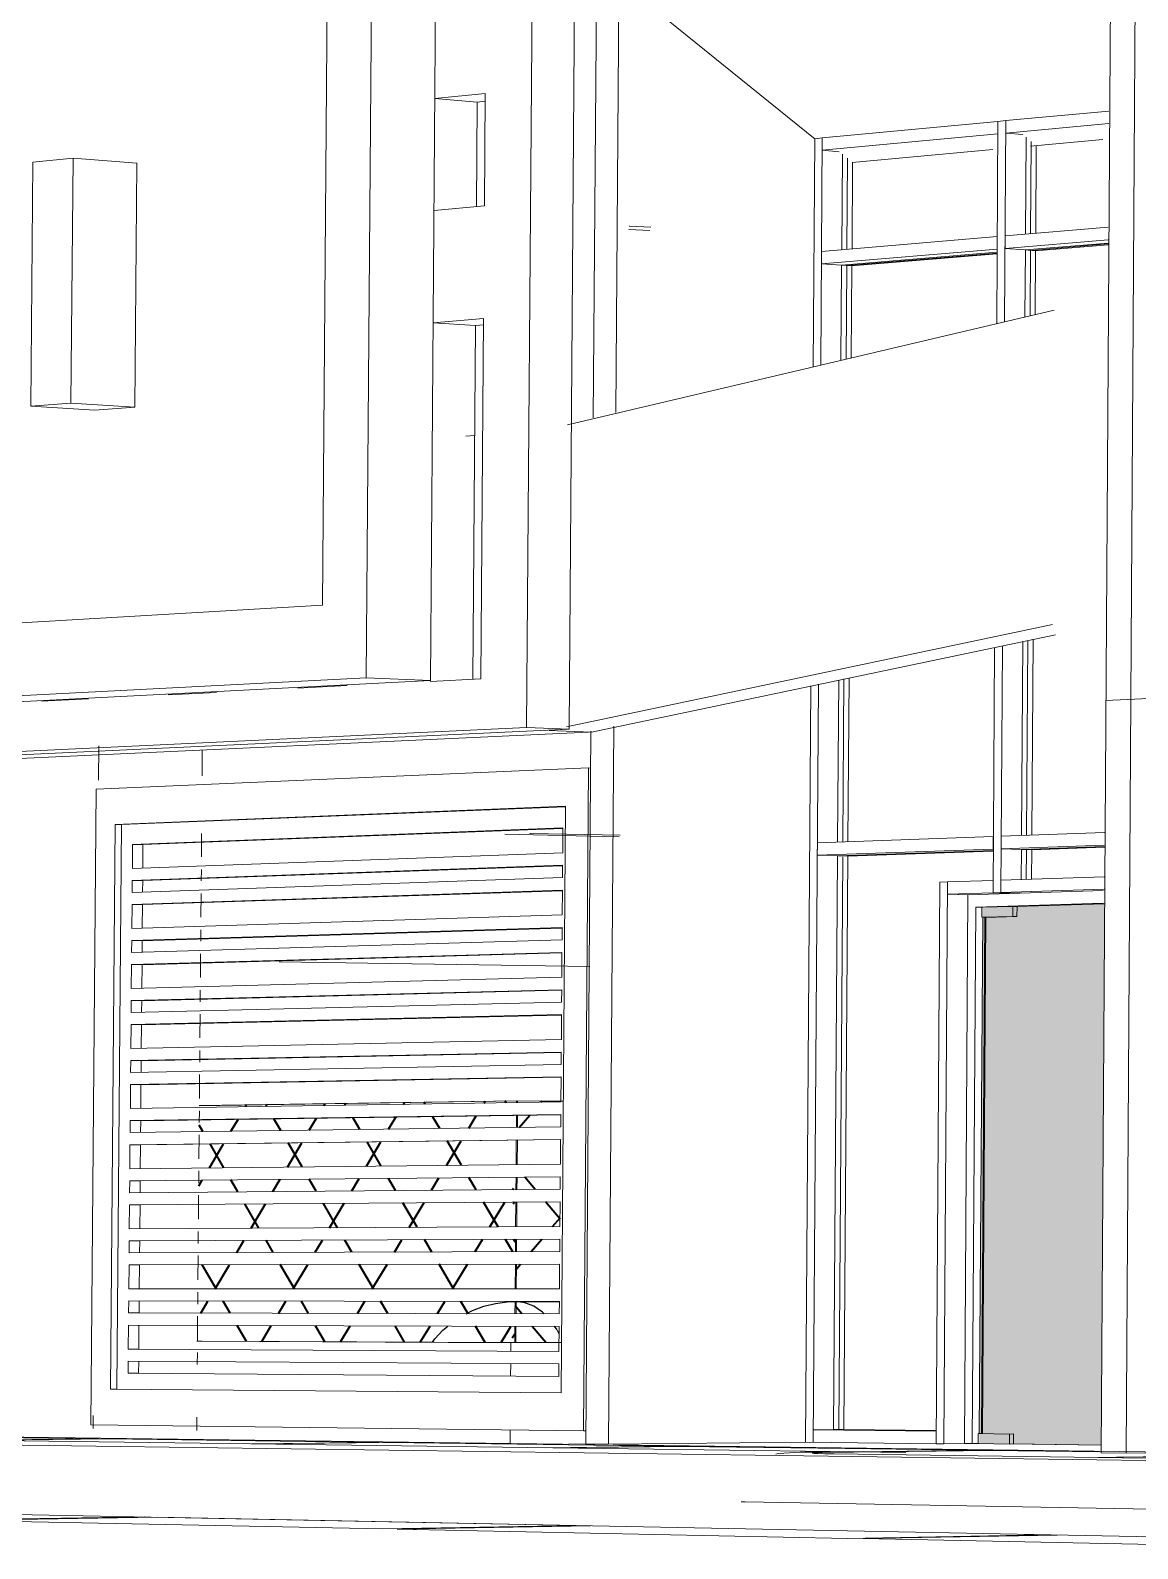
# Model space of a CAD drawing. Header units: metres. Extents: x -144 to 1000, y -717 to 29.
# Drawn here: x 9.57 to 10.732, y -564.398 to -562.805 of the extents above; entities that cross this region are included whole.
import ezdxf

# ---------------------------------------------------------------- set-up
doc = ezdxf.new("R2010")
doc.units = ezdxf.units.M
for name, color, linetype, lineweight in [('A-DOOR', 1, 'Continuous', 9), ('A-DOOR-FRAM', 1, 'Continuous', 9), ('A-DOOR-GLAZ', 1, 'Continuous', 9), ('A-FLOR', 2, 'Continuous', 9), ('A-GENM', 1, 'Continuous', 9), ('A-GLAZ-CURT', 1, 'Continuous', 9), ('A-GLAZ-CWMG', 1, 'Continuous', 9), ('A-WALL', 4, 'Continuous', 9), ('L-SITE', 7, 'Continuous', 9), ('S-COLS', 7, 'Continuous', 9)]:
    doc.layers.add(name, color=color, linetype=linetype, lineweight=lineweight)
doc.layers.add('A-WALL-PATT', color=7, linetype='Continuous', lineweight=35, true_color=0x9c9c9c)

msp = doc.modelspace()

# ---------------------------------------------------------------- hatches: boundary and pattern name
at = {"layer": 'A-DOOR-GLAZ', "true_color": 0xf4f4f4, "transparency": 33554496}
msp.add_hatch(color=7, dxfattribs=at).paths.add_polyline_path([(10.6941, -564.2898), (10.6977, -563.7215), (10.5697, -563.7254), (10.5661, -564.2881), (10.694, -564.2898)])

# ---------------------------------------------------------------- linework, layer by layer
at = {"layer": 'A-DOOR', "lineweight": 9}
for p, q in [((10.6014, -563.7244), (10.5686, -563.7254)), ((10.5686, -563.7254), (10.5686, -563.7358)), ((10.6013, -563.7349), (10.6014, -563.7244)), ((10.5686, -563.7358), (10.6013, -563.7349)), ((10.5978, -564.2781), (10.565, -564.2777)), ((10.565, -564.2777), (10.565, -564.2882)), ((10.5977, -564.2886), (10.5978, -564.2781)), ((10.565, -564.2882), (10.5977, -564.2886))]:
    msp.add_line(p, q, dxfattribs=at)
at = {"layer": 'A-DOOR', "color": 250, "lineweight": 9, "true_color": 0x3d3d3d}
for p, q in [((10.6057, -563.7245), (10.6025, -563.7244)), ((10.6057, -563.7245), (10.6056, -563.735)), ((10.5697, -563.7359), (10.5729, -563.736)), ((10.6056, -563.735), (10.5729, -563.736)), ((10.6013, -563.7349), (10.6056, -563.735)), ((10.5661, -564.2777), (10.5693, -564.2776)), ((10.5978, -564.2781), (10.6021, -564.278)), ((10.6021, -564.278), (10.602, -564.2885)), ((10.602, -564.2885), (10.5988, -564.2886))]:
    msp.add_line(p, q, dxfattribs=at)
at = {"layer": 'A-DOOR-FRAM'}
for p, q in [((10.696, -563.7079), (10.5542, -563.7124)), ((10.5542, -563.7124), (10.5504, -564.2881)), ((10.5586, -564.2882), (10.5623, -563.7252)), ((10.5623, -563.7252), (10.6961, -563.7211)), ((10.5697, -563.7254), (10.5623, -563.7252)), ((10.5504, -564.2881), (10.5586, -564.2882)), ((10.5661, -564.2881), (10.5586, -564.2882))]:
    msp.add_line(p, q, dxfattribs=at)
at = {"layer": 'A-DOOR-FRAM', "color": 250, "true_color": 0x3d3d3d}
for p, q in [((10.6961, -563.7217), (10.605, -563.7245)), ((10.5729, -563.7357), (10.5693, -564.2777))]:
    msp.add_line(p, q, dxfattribs=at)
at = {"layer": 'A-DOOR-GLAZ'}
for p, q in [((10.6975, -563.7215), (10.6011, -563.7244)), ((10.5697, -563.7358), (10.5661, -564.2777)), ((10.5974, -564.2885), (10.6939, -564.2898))]:
    msp.add_line(p, q, dxfattribs=at)
at = {"layer": 'A-DOOR-GLAZ', "color": 250, "true_color": 0x3d3d3d}
for p, q in [((10.6044, -563.7245), (10.6975, -563.7216)), ((10.5683, -564.2777), (10.5719, -563.7357)), ((10.6939, -564.2897), (10.6007, -564.2885))]:
    msp.add_line(p, q, dxfattribs=at)
at = {"layer": 'A-FLOR', "lineweight": 9}
for p, q in [((10.3939, -562.9193), (10.1859, -562.7513)), ((10.1993, -563.0105), (10.2214, -563.0116)), ((10.1559, -563.5415), (8.5592, -563.6154)), ((10.0951, -563.6478), (10.1892, -563.6498)), ((10.1286, -564.2889), (8.4661, -564.2672)), ((8.1372, -564.2701), (14.1763, -564.353)), ((8.4686, -564.2706), (10.489, -564.2976)), ((9.3707, -564.2795), (9.642, -564.2831)), ((9.5094, -564.2845), (9.642, -564.2831)), ((9.6512, -564.2832), (9.5185, -564.2846)), ((9.6512, -564.2832), (9.9357, -564.2869)), ((9.9357, -564.2869), (9.8025, -564.2884)), ((9.8121, -564.2885), (9.9453, -564.2871)), ((9.9453, -564.2871), (10.244, -564.291)), ((10.161, -564.2885), (10.1083, -564.2891)), ((10.1083, -564.2891), (10.6906, -564.2967)), ((10.1103, -564.2925), (10.244, -564.291)), ((10.2541, -564.2911), (10.1205, -564.2927)), ((13.9055, -564.3381), (10.1816, -564.2896)), ((10.2541, -564.2911), (10.568, -564.2952)), ((10.3549, -564.2986), (10.3526, -564.2991)), ((10.367, -564.2977), (10.3549, -564.2986)), ((10.378, -564.2973), (10.367, -564.2977)), ((10.3953, -564.297), (10.378, -564.2973)), ((10.3908, -564.2982), (10.3915, -564.2983)), ((10.3909, -564.2982), (10.3926, -564.2984)), ((10.3942, -564.2978), (10.3911, -564.2981)), ((10.3926, -564.2984), (10.3971, -564.2986)), ((10.3954, -564.2978), (10.3931, -564.2979)), ((10.4007, -564.2976), (10.3942, -564.2978)), ((10.4195, -564.2966), (10.3953, -564.297)), ((10.3971, -564.2986), (10.4041, -564.2988)), ((10.4016, -564.2976), (10.3988, -564.2976)), ((10.4008, -564.2987), (10.4029, -564.2988)), ((10.4104, -564.2973), (10.4014, -564.2976)), ((10.4041, -564.2988), (10.4136, -564.299)), ((10.405, -564.2975), (10.5787, -564.2953)), ((10.423, -564.2971), (10.4104, -564.2973)), ((10.4136, -564.299), (11.3954, -564.3122)), ((10.4381, -564.2969), (10.423, -564.2971)), ((10.434, -564.2968), (10.4381, -564.2969)), ((10.568, -564.2952), (10.4381, -564.2968)), ((10.5787, -564.2953), (10.6922, -564.2968)), ((10.6817, -564.3026), (10.909, -564.2997)), ((10.693, -564.3027), (10.9202, -564.2998)), ((11.0549, -564.3922), (8.8987, -564.3495)), ((9.4878, -564.3684), (9.6895, -564.3651)), ((10.3162, -564.3493), (10.3203, -564.3493)), ((10.3203, -564.3493), (11.2538, -564.3657)), ((9.7035, -564.3654), (9.5018, -564.3687)), ((9.94, -564.3777), (9.5018, -564.3687)), ((9.7035, -564.3654), (10.1429, -564.3741)), ((10.1429, -564.3741), (9.94, -564.3777)), ((9.9551, -564.378), (10.158, -564.3744)), ((10.4278, -564.3876), (9.9551, -564.378)), ((10.4278, -564.3876), (10.6315, -564.3838)), ((10.6478, -564.3841), (10.4441, -564.3879)), ((10.9556, -564.3984), (10.4441, -564.3879))]:
    msp.add_line(p, q, dxfattribs=at)
at = {"layer": 'A-FLOR', "color": 250, "lineweight": 9, "true_color": 0x272727}
for p, q in [((10.5802, -562.9303), (10.4327, -562.9438)), ((10.6958, -562.9197), (10.6197, -562.9267))]:
    msp.add_line(p, q, dxfattribs=at)
at = {"layer": 'A-GENM', "lineweight": 9}
for p, q in [((9.5727, -562.9434), (9.5705, -563.1995)), ((9.6148, -562.9393), (9.5727, -562.9434)), ((9.6126, -563.1963), (9.6148, -562.9393)), ((9.6148, -562.9393), (9.6819, -562.9446)), ((9.6819, -562.9446), (9.6797, -563.2005)), ((9.5705, -563.1995), (9.6126, -563.1963)), ((9.6377, -563.2037), (9.5705, -563.1995)), ((9.6797, -563.2005), (9.6126, -563.1963)), ((9.6797, -563.2005), (9.6377, -563.2037))]:
    msp.add_line(p, q, dxfattribs=at)
at = {"layer": 'A-GLAZ-CURT', "lineweight": 9}
for p, q in [((10.6151, -562.9173), (10.6145, -563.019)), ((10.4224, -562.9351), (10.4217, -563.0353)), ((10.5846, -563.038), (10.4216, -563.0516)), ((10.6144, -563.0356), (10.6139, -563.1059)), ((10.7013, -563.0283), (10.6144, -563.0356)), ((10.4216, -563.0516), (10.4209, -563.1513)), ((10.6117, -563.4464), (10.6104, -563.65)), ((10.4186, -563.487), (10.4174, -563.657)), ((10.6973, -563.6616), (10.6103, -563.6647)), ((10.4173, -563.6715), (10.4132, -564.2734)), ((10.5805, -563.6657), (10.4173, -563.6715)), ((10.6103, -563.6647), (10.6101, -563.6961)), ((10.4132, -564.2734), (10.5207, -564.2747))]:
    msp.add_line(p, q, dxfattribs=at)
at = {"layer": 'A-GLAZ-CURT', "color": 250, "lineweight": 9, "true_color": 0x272727}
for p, q in [((10.6198, -563.0185), (10.6204, -562.9217)), ((10.427, -563.0348), (10.4277, -562.9394)), ((10.4269, -563.052), (10.5845, -563.0389)), ((10.6197, -563.036), (10.6144, -563.0356)), ((10.6193, -563.1046), (10.6197, -563.036)), ((10.6197, -563.036), (10.7013, -563.0292)), ((10.4269, -563.052), (10.4216, -563.0516)), ((10.4262, -563.1501), (10.4269, -563.052)), ((10.6157, -563.6498), (10.6171, -563.4453)), ((10.4228, -563.6569), (10.4239, -563.4858)), ((10.6156, -563.6648), (10.6973, -563.662)), ((10.4227, -563.6716), (10.4173, -563.6715)), ((10.4185, -564.2734), (10.4227, -563.6726)), ((10.4227, -563.6716), (10.5804, -563.6661)), ((10.6156, -563.6648), (10.6103, -563.6647)), ((10.6154, -563.6959), (10.6156, -563.6648)), ((10.4132, -564.2734), (10.4185, -564.2734)), ((10.5207, -564.2746), (10.4185, -564.2734))]:
    msp.add_line(p, q, dxfattribs=at)
at = {"layer": 'A-GLAZ-CWMG', "lineweight": 9}
for p, q in [((10.7022, -562.8898), (10.5939, -562.8999)), ((10.4011, -562.9309), (10.5857, -562.9138)), ((10.5857, -562.9007), (10.4012, -562.918)), ((10.5857, -562.9007), (10.5844, -563.1128)), ((10.5857, -562.9007), (10.5939, -562.8999)), ((10.5857, -562.9007), (10.5857, -562.9138)), ((10.5926, -563.1109), (10.5939, -562.8999)), ((10.5939, -562.913), (10.7021, -562.903)), ((10.6119, -562.9146), (10.5939, -562.913)), ((10.3933, -562.9188), (10.3916, -563.1582)), ((10.3933, -562.9188), (10.4012, -562.918)), ((10.3996, -563.1564), (10.4012, -562.918)), ((10.4011, -562.9309), (10.4012, -562.918)), ((10.4191, -562.9325), (10.4011, -562.9309)), ((10.585, -563.0215), (10.4004, -563.0371)), ((10.585, -563.0215), (10.5849, -563.0346)), ((10.5931, -563.0339), (10.5932, -563.0208)), ((10.5931, -563.0339), (10.7013, -563.0248)), ((10.7014, -563.0116), (10.5932, -563.0208)), ((10.4003, -563.05), (10.5849, -563.0346)), ((10.6144, -563.0356), (10.5931, -563.0339)), ((10.4216, -563.0516), (10.4003, -563.05)), ((10.5821, -563.4526), (10.5805, -563.7102)), ((10.5887, -563.71), (10.5904, -563.4509)), ((10.3893, -563.4931), (10.3838, -564.2866)), ((10.3917, -564.2867), (10.3972, -563.4914)), ((10.6974, -563.6469), (10.5891, -563.6508)), ((10.396, -563.6708), (10.3961, -563.6578)), ((10.5808, -563.6511), (10.3961, -563.6578)), ((10.5808, -563.6511), (10.5808, -563.6642)), ((10.589, -563.664), (10.5891, -563.6508)), ((10.589, -563.664), (10.6973, -563.6601)), ((10.6103, -563.6647), (10.589, -563.664)), ((10.396, -563.6708), (10.5808, -563.6642)), ((10.4173, -563.6715), (10.396, -563.6708)), ((10.6971, -563.6933), (10.5888, -563.6968)), ((10.5247, -563.6989), (10.5208, -564.2883)), ((10.5247, -563.6989), (10.5328, -563.6987)), ((10.5289, -564.2884), (10.5328, -563.6987)), ((10.5805, -563.6971), (10.5328, -563.6987)), ((10.5328, -563.7117), (10.5328, -563.6987)), ((10.5328, -563.7117), (10.5805, -563.7102)), ((10.5541, -563.7124), (10.5328, -563.7117)), ((10.5887, -563.71), (10.5805, -563.7102)), ((10.5807, -563.7102), (10.6019, -563.7109)), ((10.5887, -563.71), (10.5888, -563.6968)), ((10.5887, -563.71), (10.697, -563.7065)), ((10.6101, -563.7106), (10.5887, -563.71)), ((10.3917, -564.2867), (10.3918, -564.2737)), ((10.3918, -564.2737), (10.4132, -564.2734)), ((10.5209, -564.2752), (10.3918, -564.2737)), ((10.5209, -564.2752), (10.5208, -564.2883)), ((10.5208, -564.2883), (10.3838, -564.2866)), ((10.5289, -564.2884), (10.5208, -564.2883)), ((10.5504, -564.2881), (10.5289, -564.2884))]:
    msp.add_line(p, q, dxfattribs=at)
at = {"layer": 'A-GLAZ-CWMG', "color": 250, "lineweight": 9, "true_color": 0x272727}
for p, q in [((10.6259, -562.9261), (10.6253, -563.0181)), ((10.4325, -563.0344), (10.4331, -562.9438)), ((10.4323, -563.0524), (10.5845, -563.0398)), ((10.6251, -563.0364), (10.6144, -563.0356)), ((10.6251, -563.0364), (10.6247, -563.1033)), ((10.6251, -563.0364), (10.7013, -563.0301)), ((10.4323, -563.0524), (10.4216, -563.0516)), ((10.4317, -563.1488), (10.4323, -563.0524)), ((10.6225, -563.4441), (10.6212, -563.6496)), ((10.4282, -563.6566), (10.4294, -563.4847)), ((10.6211, -563.665), (10.6974, -563.6623)), ((10.4281, -563.6718), (10.4173, -563.6715)), ((10.424, -564.2736), (10.4281, -563.6711)), ((10.4281, -563.6718), (10.5803, -563.6665)), ((10.6211, -563.665), (10.6103, -563.6647)), ((10.6211, -563.6643), (10.6209, -563.6958)), ((10.4132, -564.2734), (10.424, -564.2733)), ((10.5206, -564.2744), (10.424, -564.2733))]:
    msp.add_line(p, q, dxfattribs=at)
at = {"layer": 'A-WALL', "lineweight": 9}
for p, q in [((9.9899, -563.4883), (10.0014, -561.9963)), ((10.694, -564.298), (10.705, -562.5544)), ((10.7312, -562.5516), (10.7203, -564.2983)), ((10.0909, -563.5368), (10.0978, -562.6269)), ((9.9226, -563.4846), (9.9293, -562.6321)), ((9.8821, -562.7161), (9.8765, -563.4084)), ((10.1416, -562.7154), (10.1355, -563.5386)), ((10.188, -562.7528), (10.1847, -563.206)), ((10.1609, -563.2116), (10.1642, -562.7567)), ((9.9946, -562.8766), (10.0475, -562.8713)), ((9.9946, -562.8766), (10.039, -562.8804)), ((10.039, -562.8804), (10.0382, -562.9902)), ((10.0474, -562.8796), (10.039, -562.8804)), ((10.0475, -562.8713), (10.0466, -562.9894)), ((10.0466, -562.9894), (9.9937, -562.9942)), ((10.1984, -563.0105), (10.1993, -563.0105)), ((10.2203, -563.0152), (10.1982, -563.0142)), ((10.6447, -563.0987), (10.1339, -563.2191)), ((9.9928, -563.1119), (10.0457, -563.1076)), ((9.9928, -563.1119), (10.0373, -563.115)), ((10.0373, -563.115), (10.0344, -563.486)), ((10.0456, -563.1143), (10.0373, -563.115)), ((10.0457, -563.1076), (10.0428, -563.4856)), ((10.0361, -563.2304), (10.0271, -563.2311)), ((10.699, -563.5083), (13.8843, -563.359)), ((9.8765, -563.4084), (8.511, -563.4877)), ((10.1328, -563.536), (10.643, -563.4285)), ((10.6459, -563.4394), (10.1589, -563.5416)), ((8.4736, -563.5595), (9.9226, -563.4846)), ((9.9899, -563.4875), (8.539, -563.5618)), ((9.9226, -563.4846), (9.9899, -563.4875)), ((10.0428, -563.4856), (9.9899, -563.4883)), ((9.7654, -563.4998), (9.7147, -563.5024)), ((9.9025, -563.4928), (9.8507, -563.4954)), ((9.6312, -563.5067), (9.5816, -563.5092)), ((10.1823, -563.5354), (10.1767, -564.2889)), ((8.4258, -563.6149), (10.0909, -563.5368)), ((10.1355, -563.5386), (8.4572, -563.6168)), ((10.1355, -563.5386), (10.0909, -563.5368)), ((10.1145, -563.5398), (10.1146, -563.5398)), ((10.1589, -563.5416), (10.1146, -563.5398)), ((10.1529, -564.2886), (10.1584, -563.5404)), ((10.1557, -563.5791), (9.6391, -563.6015)), ((10.1505, -564.2747), (10.1557, -563.5791)), ((10.1557, -563.5791), (10.1582, -563.5792)), ((9.6391, -563.6015), (9.6334, -564.2685)), ((9.6592, -563.6384), (10.1317, -563.6194)), ((10.1315, -563.6199), (9.6658, -563.6386)), ((10.1317, -563.6194), (10.1271, -564.235)), ((9.6542, -564.2309), (9.6592, -563.6384)), ((9.6592, -563.6384), (9.6658, -563.6386)), ((9.6658, -563.6386), (9.6608, -564.2308)), ((9.6773, -563.6593), (10.129, -563.642)), ((10.1286, -563.6428), (9.6882, -563.6596)), ((10.0942, -563.6478), (10.0951, -563.6478)), ((10.129, -563.642), (10.1288, -563.6681)), ((9.6771, -563.6845), (9.6773, -563.6593)), ((9.6882, -563.6596), (9.6773, -563.6593)), ((9.6882, -563.6596), (9.688, -563.6841)), ((10.1881, -563.6513), (10.0682, -563.6488)), ((10.1288, -563.6681), (9.6771, -563.6845)), ((10.1286, -563.6942), (9.6769, -563.7097)), ((9.677, -563.6971), (10.1287, -563.6812)), ((10.1283, -563.6819), (9.6879, -563.6974)), ((10.1287, -563.6812), (10.1286, -563.6942)), ((9.6768, -563.7223), (10.1285, -563.7073)), ((9.6769, -563.7097), (9.677, -563.6971)), ((9.6879, -563.6974), (9.677, -563.6971)), ((10.1281, -563.708), (9.6877, -563.7226)), ((9.6879, -563.6974), (9.6878, -563.7093)), ((10.1285, -563.7073), (10.1283, -563.7334)), ((9.6765, -563.7475), (9.6768, -563.7223)), ((9.6877, -563.7226), (9.6768, -563.7223)), ((9.6877, -563.7226), (9.6875, -563.7472)), ((10.1283, -563.7334), (9.6765, -563.7475)), ((10.1281, -563.7596), (9.6763, -563.7727)), ((9.6764, -563.7601), (10.1282, -563.7465)), ((10.1278, -563.7472), (9.6874, -563.7604)), ((10.1282, -563.7465), (10.1281, -563.7596)), ((9.6762, -563.7853), (10.128, -563.7727)), ((9.6763, -563.7727), (9.6764, -563.7601)), ((9.6874, -563.7604), (9.6764, -563.7601)), ((10.1276, -563.7733), (9.6872, -563.7856)), ((9.6874, -563.7604), (9.6873, -563.7724)), ((10.128, -563.7727), (10.1278, -563.7988)), ((9.676, -563.8105), (9.6762, -563.7853)), ((9.6872, -563.7856), (9.6762, -563.7853)), ((9.6872, -563.7856), (9.687, -563.8102)), ((10.1572, -563.7874), (9.8311, -563.7825)), ((10.1278, -563.7988), (9.676, -563.8105)), ((9.6758, -563.8357), (9.6759, -563.8231)), ((9.6759, -563.8231), (10.1278, -563.8119)), ((9.6869, -563.8234), (9.6759, -563.8231)), ((9.6869, -563.8234), (9.6868, -563.8355)), ((10.1273, -563.8124), (9.6869, -563.8234)), ((10.1278, -563.8119), (10.1277, -563.825)), ((9.6757, -563.8483), (10.1276, -563.838)), ((10.1277, -563.825), (9.6758, -563.8357)), ((10.1272, -563.8385), (9.6867, -563.8486)), ((10.1276, -563.838), (10.1274, -563.8642)), ((9.6755, -563.8736), (9.6757, -563.8483)), ((9.6867, -563.8486), (9.6757, -563.8483)), ((9.6867, -563.8486), (9.6864, -563.8733)), ((10.1274, -563.8642), (9.6755, -563.8736)), ((9.6753, -563.8988), (9.6754, -563.8862)), ((9.6754, -563.8862), (10.1273, -563.8773)), ((9.6863, -563.8864), (9.6754, -563.8862)), ((9.6863, -563.8864), (9.6862, -563.8986)), ((10.1269, -563.8777), (9.6863, -563.8864)), ((10.1273, -563.8773), (10.1272, -563.8904)), ((10.1272, -563.8904), (9.6753, -563.8988)), ((9.675, -563.9366), (9.6752, -563.9114)), ((9.6752, -563.9114), (10.1271, -563.9034)), ((9.6861, -563.9116), (9.6752, -563.9114)), ((9.6861, -563.9116), (9.6859, -563.9365)), ((10.1267, -563.9038), (9.6861, -563.9116)), ((10.1271, -563.9034), (10.1269, -563.9296)), ((10.1269, -563.9296), (9.675, -563.9366)), ((10.0804, -563.9283), (9.7471, -563.9335)), ((10.0804, -563.9283), (10.0804, -563.9303)), ((10.1295, -563.9289), (10.0804, -563.9283)), ((9.6747, -563.9618), (9.6748, -563.9492)), ((9.6748, -563.9492), (10.1268, -563.9427)), ((9.6858, -563.9494), (9.6748, -563.9492)), ((9.6858, -563.9494), (9.6857, -563.9617)), ((10.1264, -563.943), (9.6858, -563.9494)), ((10.0803, -563.9437), (10.0802, -563.9564)), ((10.1268, -563.9427), (10.1267, -563.9558)), ((10.1267, -563.9558), (9.6747, -563.9618)), ((9.6744, -563.9997), (9.6746, -563.9745)), ((9.6746, -563.9745), (10.1266, -563.9689)), ((9.6856, -563.9746), (9.6746, -563.9745)), ((9.6856, -563.9746), (9.6854, -563.9996)), ((10.1262, -563.9691), (9.6856, -563.9746)), ((10.0801, -563.9697), (10.0799, -563.9955)), ((10.1266, -563.9689), (10.1264, -563.995)), ((10.1264, -563.995), (9.6744, -563.9997)), ((9.6742, -564.0249), (9.6743, -564.0123)), ((9.6743, -564.0123), (10.1263, -564.0081)), ((9.6853, -564.0124), (9.6743, -564.0123)), ((9.6853, -564.0124), (9.6852, -564.0248)), ((10.0798, -564.0085), (10.0797, -564.0216)), ((10.1263, -564.0081), (10.1262, -564.0212)), ((10.1262, -564.0212), (9.6742, -564.0249)), ((9.6739, -564.0628), (9.6741, -564.0375)), ((9.6741, -564.0375), (10.1261, -564.0343)), ((9.6851, -564.0376), (9.6741, -564.0375)), ((9.6851, -564.0376), (9.6849, -564.0627)), ((10.0796, -564.0346), (10.0794, -564.0607)), ((10.1261, -564.0343), (10.1259, -564.0605)), ((10.1259, -564.0605), (9.6739, -564.0628)), ((9.6737, -564.088), (9.6738, -564.0754)), ((9.6738, -564.0754), (10.1258, -564.0736)), ((9.6848, -564.0754), (9.6738, -564.0754)), ((9.6848, -564.0754), (9.6846, -564.088)), ((10.0793, -564.0737), (10.0792, -564.0868)), ((10.1258, -564.0736), (10.1257, -564.0867)), ((10.1257, -564.0867), (9.6737, -564.088)), ((9.6734, -564.1259), (9.6736, -564.1006)), ((9.6736, -564.1006), (10.1256, -564.0997)), ((9.6845, -564.1007), (9.6736, -564.1006)), ((9.6845, -564.1007), (9.6843, -564.1259)), ((10.0791, -564.0998), (10.0789, -564.1259)), ((10.1256, -564.0997), (10.1254, -564.1259)), ((10.1254, -564.1259), (9.6734, -564.1259)), ((9.6731, -564.1511), (9.6733, -564.1385)), ((9.6733, -564.1385), (10.1253, -564.139)), ((9.6842, -564.1385), (9.6841, -564.1511)), ((10.0788, -564.139), (10.0787, -564.152)), ((10.1253, -564.139), (10.1252, -564.1521)), ((10.1252, -564.1521), (9.6731, -564.1511)), ((9.6731, -564.1511), (9.6841, -564.1511)), ((9.6728, -564.189), (9.673, -564.1638)), ((9.673, -564.1638), (10.1251, -564.1652)), ((9.684, -564.1638), (9.6838, -564.189)), ((10.0786, -564.1651), (10.0785, -564.1822)), ((10.1251, -564.1652), (10.1249, -564.1914)), ((10.1249, -564.1914), (9.6728, -564.189)), ((9.6728, -564.189), (9.6838, -564.189)), ((10.0744, -564.1823), (9.7446, -564.1808)), ((10.0743, -564.1911), (10.0744, -564.1823)), ((10.0744, -564.1823), (10.1263, -564.1821)), ((10.0757, -564.1821), (10.0758, -564.1821)), ((10.0795, -564.182), (10.0826, -564.1821)), ((9.6726, -564.2143), (9.6727, -564.2016)), ((9.6727, -564.2016), (10.1248, -564.2045)), ((9.6837, -564.2017), (9.6836, -564.2142)), ((10.0741, -564.2172), (10.0742, -564.2042)), ((10.1248, -564.2045), (10.1247, -564.2176)), ((9.6726, -564.2143), (9.6836, -564.2142)), ((10.1247, -564.2176), (9.6726, -564.2143)), ((9.6608, -564.2308), (9.6542, -564.2309)), ((10.1271, -564.235), (9.6542, -564.2309)), ((9.6334, -564.2685), (10.1505, -564.2747)), ((10.0736, -564.2882), (10.0737, -564.2737)), ((10.1505, -564.2747), (10.1534, -564.2746)), ((10.1767, -564.2889), (10.1529, -564.2886)), ((10.1767, -564.2889), (10.3838, -564.2866)), ((10.7203, -564.2983), (10.694, -564.298)), ((10.7203, -564.2983), (10.7676, -564.2977))]:
    msp.add_line(p, q, dxfattribs=at)
at = {"layer": 'A-WALL', "color": 251, "lineweight": 9, "true_color": 0x5a5a5a}
for p, q in [((9.7472, -563.9336), (10.0804, -563.9284)), ((10.0815, -563.9284), (10.1294, -563.929)), ((10.0815, -563.9284), (10.0815, -563.9303)), ((10.0814, -563.9436), (10.0813, -563.9564)), ((10.0812, -563.9697), (10.081, -563.9955)), ((10.0809, -564.0085), (10.0808, -564.0215)), ((10.0807, -564.0346), (10.0805, -564.0607)), ((10.0804, -564.0737), (10.0803, -564.0868)), ((10.0802, -564.0998), (10.08, -564.1259)), ((10.0799, -564.139), (10.0798, -564.152)), ((10.0797, -564.1651), (10.0796, -564.1818)), ((9.7503, -564.1805), (9.7454, -564.1806)), ((9.7503, -564.1805), (10.0755, -564.182))]:
    msp.add_line(p, q, dxfattribs=at)
at = {"layer": 'A-WALL', "color": 252, "lineweight": 9, "true_color": 0x949494}
for p, q in [((10.0756, -564.1821), (9.7452, -564.1806)), ((10.0756, -564.182), (10.0784, -564.182)), ((10.1275, -564.1819), (10.0796, -564.1821)), ((10.0826, -564.1821), (10.1273, -564.1819))]:
    msp.add_line(p, q, dxfattribs=at)
at = {"layer": 'A-WALL', "color": 9, "lineweight": 9, "true_color": 0xb9b9b9}
msp.add_line((10.0785, -564.1821), (10.0757, -564.1821), dxfattribs=at)
at = {"layer": 'A-WALL-PATT', "color": 250, "true_color": 0x383838}
for p, q in [((9.7957, -563.9347), (9.7969, -563.9327)), ((9.8181, -563.9344), (9.8169, -563.9324)), ((9.8781, -563.9335), (9.8793, -563.9314)), ((9.9007, -563.9331), (9.8995, -563.9311)), ((9.9615, -563.9322), (9.9627, -563.9301)), ((9.9844, -563.9318), (9.9832, -563.9298)), ((10.0461, -563.9309), (10.0473, -563.9288)), ((10.0693, -563.9305), (10.0681, -563.9285)), ((9.7806, -563.9604), (9.788, -563.9479)), ((9.8329, -563.9597), (9.8256, -563.9473)), ((9.8627, -563.9593), (9.8702, -563.9467)), ((9.9157, -563.9586), (9.9084, -563.9461)), ((9.9459, -563.9582), (9.9535, -563.9455)), ((9.9997, -563.9575), (9.9922, -563.9449)), ((10.0303, -563.9571), (10.038, -563.9443)), ((9.7512, -563.9608), (9.7473, -563.9541)), ((9.7579, -563.9988), (9.7729, -563.9735)), ((9.7732, -563.9987), (9.7586, -563.9737)), ((9.8398, -563.998), (9.8549, -563.9725)), ((9.8552, -563.9978), (9.8405, -563.9727)), ((9.9227, -563.9971), (9.938, -563.9715)), ((9.9383, -563.997), (9.9234, -563.9716)), ((10.0068, -563.9963), (10.0223, -563.9704)), ((10.0226, -563.9961), (10.0074, -563.9706)), ((9.7467, -564.0179), (9.7504, -564.0116)), ((9.7879, -564.024), (9.7805, -564.0113)), ((9.8245, -564.0237), (9.8321, -564.0108)), ((9.8701, -564.0233), (9.8626, -564.0106)), ((9.9073, -564.023), (9.915, -564.0101)), ((9.9534, -564.0226), (9.9459, -564.0098)), ((9.9911, -564.0223), (9.9989, -564.0093)), ((10.0379, -564.0219), (10.0302, -564.009)), ((10.0761, -564.0216), (10.077, -564.0201)), ((9.81, -564.0621), (9.7952, -564.0367)), ((9.8017, -564.0621), (9.8169, -564.0365)), ((9.8925, -564.0617), (9.8776, -564.0361)), ((9.8841, -564.0617), (9.8995, -564.0359)), ((9.9762, -564.0612), (9.961, -564.0355)), ((9.9677, -564.0613), (9.9833, -564.0353)), ((10.061, -564.0608), (10.0456, -564.0349)), ((10.0524, -564.0608), (10.0682, -564.0347)), ((9.7866, -564.0877), (9.7941, -564.0749)), ((9.8248, -564.0876), (9.8174, -564.0748)), ((9.8688, -564.0874), (9.8765, -564.0746)), ((9.9075, -564.0873), (9.9, -564.0745)), ((9.9521, -564.0872), (9.9599, -564.0742)), ((9.9914, -564.0871), (9.9838, -564.0741)), ((10.0368, -564.0865), (10.0445, -564.0739)), ((10.0764, -564.0868), (10.0687, -564.0738)), ((9.7651, -564.1259), (9.7505, -564.1005)), ((9.7639, -564.1259), (9.779, -564.1004)), ((9.8471, -564.1259), (9.8322, -564.1003)), ((9.8458, -564.1259), (9.8611, -564.1003)), ((9.9301, -564.1259), (9.9151, -564.1002)), ((9.9289, -564.1259), (9.9444, -564.1001)), ((10.0143, -564.1259), (9.999, -564.1)), ((10.013, -564.1259), (10.0287, -564.0999)), ((9.7488, -564.1513), (9.7563, -564.1386)), ((9.7798, -564.1514), (9.7725, -564.1386)), ((9.8305, -564.1515), (9.8382, -564.1387)), ((9.862, -564.1515), (9.8545, -564.1387)), ((9.9134, -564.1517), (9.9211, -564.1388)), ((9.9452, -564.1517), (9.9377, -564.1388)), ((9.9973, -564.1518), (10.0052, -564.1389)), ((10.0296, -564.1519), (10.022, -564.1389)), ((9.7968, -564.1809), (9.7872, -564.1641)), ((9.8129, -564.1809), (9.8229, -564.1642)), ((9.8792, -564.1812), (9.8694, -564.1644)), ((9.8956, -564.1813), (9.9057, -564.1645)), ((9.9627, -564.1816), (9.9528, -564.1647)), ((9.9793, -564.1817), (9.9895, -564.1648)), ((10.0474, -564.182), (10.0373, -564.1649)), ((10.0642, -564.1821), (10.0745, -564.1651))]:
    msp.add_line(p, q, dxfattribs=at)
at = {"layer": 'A-WALL-PATT', "color": 28, "true_color": 0x0c0c0c}
for p, q in [((10.106, -563.9299), (10.1071, -563.9286)), ((10.0832, -563.9564), (10.0943, -563.9435)), ((10.1, -564.0214), (10.0892, -564.0085)), ((10.126, -564.0526), (10.1108, -564.0344)), ((10.118, -564.0605), (10.126, -564.0512)), ((10.0956, -564.0867), (10.1068, -564.0736)), ((10.0791, -564.1061), (10.0844, -564.0998)), ((10.0859, -564.152), (10.0788, -564.1436)), ((10.1111, -564.182), (10.0969, -564.1651))]:
    msp.add_line(p, q, dxfattribs=at)
at = {"layer": 'A-WALL-PATT', "color": 250, "true_color": 0x363636}
for p, q in [((10.0769, -564.0366), (10.0781, -564.0346)), ((10.0793, -564.0769), (10.0775, -564.0738)), ((10.0758, -564.1773), (10.0786, -564.1728))]:
    msp.add_line(p, q, dxfattribs=at)
at = {"layer": 'L-SITE', "color": 251, "lineweight": 25, "true_color": 0x5a5a5a}
for p, q in [((10.0459, -564.1441), (10.0581, -564.141)), ((10.0581, -564.141), (10.0705, -564.1393)), ((10.0705, -564.1393), (10.0757, -564.1391)), ((10.0799, -564.139), (10.1253, -564.1389)), ((10.0891, -564.1403), (10.0799, -564.139)), ((10.0891, -564.1403), (10.0799, -564.139)), ((10.0986, -564.1441), (10.0891, -564.1403)), ((10.0276, -564.1519), (10.0341, -564.1486)), ((10.0341, -564.1486), (10.0459, -564.1441)), ((10.1076, -564.1504), (10.0986, -564.1441)), ((10.1093, -564.1519), (10.1076, -564.1504)), ((10.1093, -564.1519), (10.1076, -564.1504)), ((9.9946, -564.1783), (10.0031, -564.1692)), ((10.0031, -564.1692), (10.0083, -564.1648)), ((10.1229, -564.1689), (10.1203, -564.1648)), ((10.1229, -564.1689), (10.1203, -564.1648)), ((10.1252, -564.1728), (10.1233, -564.1695)), ((10.1252, -564.1728), (10.1233, -564.1695)), ((9.9921, -564.1818), (9.9946, -564.1783))]:
    msp.add_line(p, q, dxfattribs=at)
at = {"layer": 'L-SITE', "color": 252, "lineweight": 25, "true_color": 0x949494}
for p, q in [((10.0761, -564.1391), (10.0788, -564.139)), ((10.0793, -564.139), (10.0793, -564.139)), ((10.0793, -564.139), (10.0793, -564.139))]:
    msp.add_line(p, q, dxfattribs=at)
at = {"layer": 'S-COLS', "lineweight": 9}
for p, q in [((9.6416, -563.592), (9.6419, -563.556)), ((9.7505, -563.5602), (9.7503, -563.5873)), ((9.7498, -563.6478), (9.7496, -563.6724)), ((9.7495, -563.6857), (9.7494, -563.6977)), ((9.7493, -563.711), (9.7491, -563.7357)), ((9.7489, -563.749), (9.7488, -563.761)), ((9.7487, -563.7743), (9.7485, -563.799)), ((9.7484, -563.8122), (9.7483, -563.8244)), ((9.7482, -563.8375), (9.748, -563.8624)), ((9.7479, -563.8755), (9.7478, -563.8878)), ((9.7477, -563.9008), (9.7475, -563.9259)), ((9.7474, -563.9388), (9.7473, -563.9512)), ((9.7472, -563.9642), (9.747, -563.9893)), ((9.7469, -564.002), (9.7468, -564.0147)), ((9.7466, -564.0274), (9.7464, -564.0528)), ((9.7463, -564.0655), (9.7462, -564.0782)), ((9.7461, -564.0909), (9.7459, -564.1163)), ((9.7458, -564.1291), (9.7457, -564.1418)), ((9.7456, -564.1545), (9.7454, -564.1799)), ((9.7453, -564.1926), (9.7452, -564.2053)), ((9.6358, -564.2724), (9.636, -564.2588)), ((9.7447, -564.2604), (9.7446, -564.2745))]:
    msp.add_line(p, q, dxfattribs=at)

doc.saveas('drawing.dxf')
